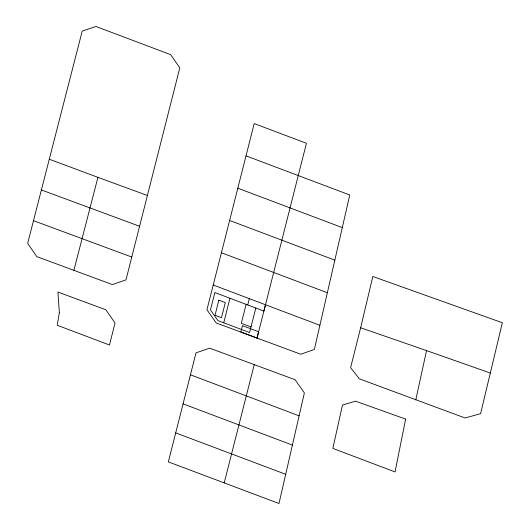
<?xml version="1.0" encoding="UTF-8"?>
<svg xmlns="http://www.w3.org/2000/svg" width="530" height="530" viewBox="0 0 530 530"><rect width="100%" height="100%" fill="white"/><g stroke="black" fill="none" stroke-linecap="round" stroke-linejoin="round"><path stroke-width="0.79" d="M415.778 399.885L426.551 350.608L360.645 327.759L372.822 276.494L502.347 322.737L480.597 413.658L465.128 417.984L359.307 378.811L350.608 367.668L360.645 327.759M285.703 474.29L304.372 392.896L295.031 379.705L209.675 348.17L196.02 352.841L168.341 461.875L278.985 503.5L285.703 474.29L175.688 432.884M246.026 155.853L206.952 309.739L216.18 322.956L300.768 354.239L314.356 349.455L349.78 194.987L246.026 155.853L254.201 123.589L306.439 143.279L263.894 311.064L214.862 292.553L210.456 309.904L217.903 320.577L249.59 332.542L255.818 308.016M257.037 338.06L258.64 331.747L242.475 325.645L240.878 331.959L257.037 338.06L265.497 304.757M254.241 364.62L224.177 483.022M131.778 257.037L125.988 279.893L112.334 284.564L36.848 256.633L27.653 243.402L82.216 31.091L95.937 26.5L170.627 54.63L179.802 67.873L131.778 257.037L33.483 220.665M223.733 322.783L229.96 298.257M246.119 304.359L241.316 323.287L251.008 326.944M247.729 304.962L249.332 298.655M49.297 159.219L97.918 177.351L73.895 270.346M426.551 350.608L490.435 373.074M97.918 177.351L147.413 195.497M139.609 226.277L41.38 189.952M342.287 227.615L237.818 188.196M334.827 260.151L229.616 220.473M327.361 292.726L221.414 252.744M292.401 445.087L183.075 403.86M213.212 285.021L319.901 325.307M190.449 374.816L299.119 415.838M59.353 312.66L57.22 325.254L109.458 344.984L115.056 322.995L105.834 309.778L57.896 292.05L59.353 312.66M405.635 419.104L395.049 471.945L332.847 448.4L342.473 405.052L355.484 401.15L405.635 419.104M218.857 300.132L215.014 315.277L221.474 317.715L225.323 302.577L218.857 300.132"/></g></svg>
